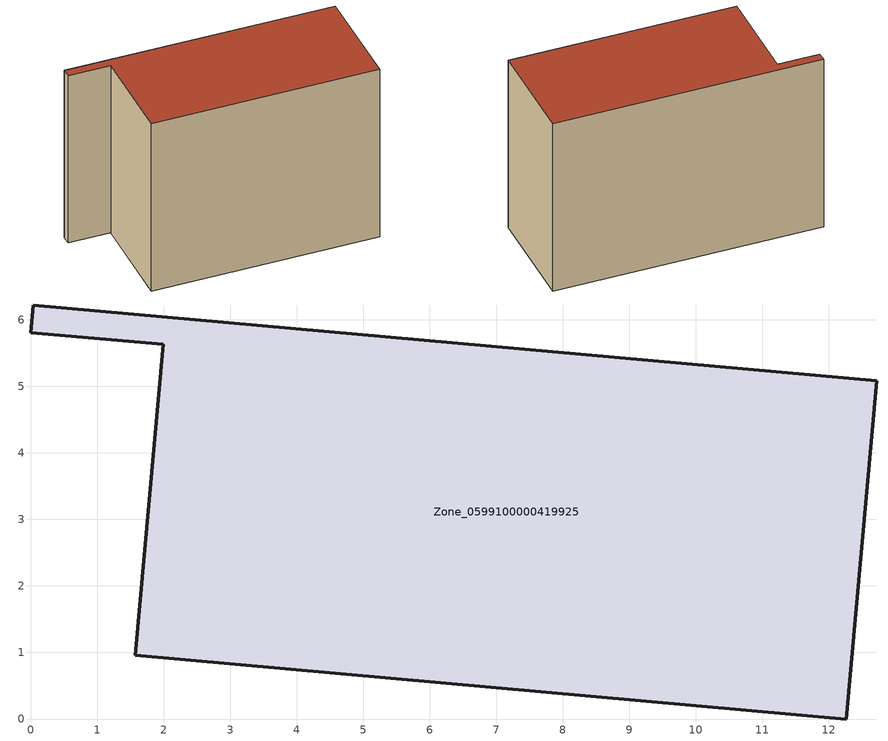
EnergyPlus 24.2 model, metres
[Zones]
Zone_0599100000419925
 floor ground (C_G): 1.99,5.63 0,5.81 0.04,6.22 12.72,5.09 12.27,0 1.57,0.96 z0
 wall outside (C_F): 12.72,5.09 0.04,6.22 0,5.81 1.99,5.63 1.57,0.96 12.27,0 12.72,5.09 z0:8.96
 roof outside (C_R): 12.27,0 12.72,5.09 0.04,6.22 0,5.81 1.99,5.63 1.57,0.96 z8.96
[BUILDING]
Pand.0599100000419925: North Axis=0; Terrain=City; Loads Convergence Tolerance Value=0.04; Temperature Convergence Tolerance Value=0.4; Solar Distribution=FullExterior; Maximum Number of Warmup Days=25; Minimum Number of Warmup Days=1
[Site:Location]
Rotterdam.The.Hague.AP_ZH_NLD Design_Conditions: Latitude=51.96; Longitude=4.45; Time Zone=1; Elevation=-4.5
[SITE:GROUNDTEMPERATURE:BUILDINGSURFACE]
18, 18, 18, 18, 18, 18, 18, 18, 18, 18, 18, 18
[MATERIAL] Thermal Absorptance=0.9; Solar Absorptance=0.7; Visible Absorptance=0.7
Name | Roughness | Thickness | Conductivity | Density | Specific Heat
G.TI.1992-2005 | MediumSmooth | 0.15 | 0.06 | 540 | 1210
F.TI.1992-2005 | Rough | 0.3 | 0.12 | 1920 | 840
R.TI.1992-2005 | MediumRough | 0.2 | 0.08 | 1500 | 1000
[CONSTRUCTION]
C_G: G.TI.1992-2005
C_F: F.TI.1992-2005
C_R: R.TI.1992-2005
[ZONE]
Zone_0599100000419925: Type=1; Multiplier=1; Ceiling Height=Autocalculate; Volume=Autocalculate; Floor Area=autocalculate; Part of Total Floor Area=Yes
[ZONEINFILTRATION:DESIGNFLOWRATE]
Infil_Zone_0599100000419925: Zone or ZoneList or Space or SpaceList=Zone_0599100000419925; Schedule=AlwaysOn; Design Flow Rate Calculation Method=Flow/Area; Flow Rate per Floor Area=0.0015; Constant Term Coefficient=1; Temperature Term Coefficient=0; Velocity Term Coefficient=0; Velocity Squared Term Coefficient=0
[HVACTEMPLATE:ZONE:IDEALLOADSAIRSYSTEM]
Zone_0599100000419925: Maximum Heating Supply Air Temperature=50; Minimum Cooling Supply Air Temperature=13; Maximum Heating Supply Air Humidity Ratio=0.0156; Minimum Cooling Supply Air Humidity Ratio=0.0077; Heating Limit=NoLimit; Cooling Limit=NoLimit; Dehumidification Control Type=ConstantSensibleHeatRatio; Cooling Sensible Heat Ratio=0.7; Dehumidification Setpoint=60; Humidification Control Type=None; Humidification Setpoint=30; Outdoor Air Method=None; Outdoor Air Flow Rate per Person=0.00944; Outdoor Air Flow Rate per Zone Floor Area=0; Outdoor Air Flow Rate per Zone=0; Demand Controlled Ventilation Type=None; Outdoor Air Economizer Type=NoEconomizer; Heat Recovery Type=None; Sensible Heat Recovery Effectiveness=0.7; Latent Heat Recovery Effectiveness=0.65
[ZONECONTROL:THERMOSTAT]
ThermostatControl_Zone_0599100000419925: Zone or ZoneList=Zone_0599100000419925; Control Type Schedule=DualSetpointControlType; Control 1=Thermostat_Zone_0599100000419925; Temperature Difference Between Cutout And Setpoint=0
[THERMOSTATSETPOINT:DUALSETPOINT]
Thermostat_Zone_0599100000419925: Heating Setpoint Temperature Schedule=HeatingSetpoint_Zone_0599100000419925; Cooling Setpoint Temperature Schedule=CoolingSetpoint_Zone_0599100000419925
[SCHEDULE:COMPACT]
HeatingSetpoint_Zone_0599100000419925: Through: 12/31, For: AllDays, Until: 24:00, 21
CoolingSetpoint_Zone_0599100000419925: Through: 12/31, For: AllDays, Until: 24:00, 24
DualSetpointControlType: Through: 12/31, For: AllDays, Until: 24:00, 4
AlwaysOn: Through: 12/31, For: AllDays, Until: 24:00, 1
